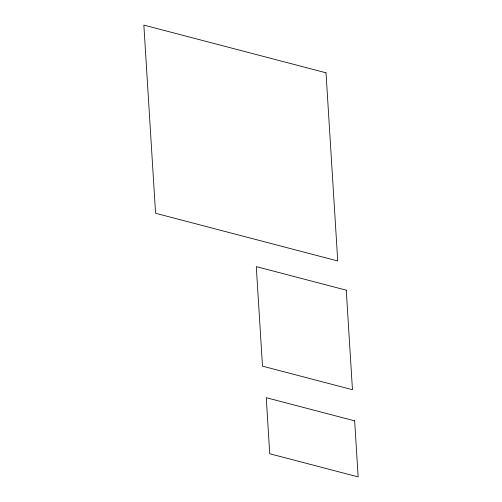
<?xml version="1.0" encoding="UTF-8"?>
<svg xmlns="http://www.w3.org/2000/svg" width="502" height="502" viewBox="0 0 502 502"><rect width="100%" height="100%" fill="white"/><g stroke="black" fill="none" stroke-linecap="round" stroke-linejoin="round"><path stroke-width="0.75" d="M326.018 72.809L143.854 25.1L155.57 213.262L337.733 260.971L326.018 72.809M346.261 290.175L256.29 266.612L262.483 366.146L352.46 389.715L346.261 290.175M354.657 420.852L266.242 397.691L269.731 453.745L358.146 476.9L354.657 420.852"/></g></svg>
